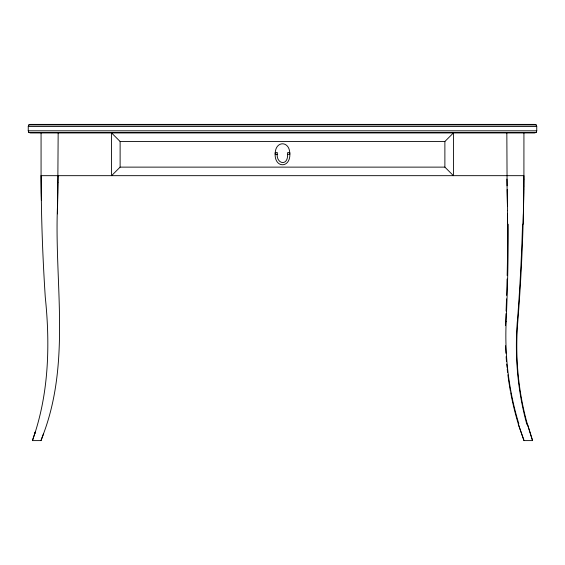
<?xml version="1.0" encoding="UTF-8"?>
<svg xmlns="http://www.w3.org/2000/svg" width="565" height="565" viewBox="0 0 565 565"><rect width="100%" height="100%" fill="white"/><g stroke="black" fill="none" stroke-linecap="round" stroke-linejoin="round"><path stroke-width="0.85" d="M523.91 179.049L523.932 132.945M57.609 203.414C53.894 280.198 71.155 359.658 43.547 433.708L40.984 440.608L32.438 440.608L35.489 431.427L32.438 440.608M523.861 186.012L523.932 175.673L41.068 175.673L41.068 132.945M523.91 179.183L523.826 189.494M523.783 192.976L523.84 186.196M57.658 199.939L57.496 213.867M523.734 196.458L523.797 189.706M57.588 203.103L57.708 196.458M523.677 199.939L523.755 193.209M57.637 199.643L57.771 192.976M523.698 196.719L523.55 206.896M57.701 196.189L57.99 182.53M523.642 200.229L523.48 210.378M57.764 192.736L58.16 132.945M523.402 213.867L523.501 207.242M523.423 210.745L523.155 224.213M57.99 182.375L58.16 175.673M523.345 214.255L523.077 224.672A1403.065 992.112 -90 0 1 517.731 322.403A211.557 149.598 90 0 0 526.778 422.048L532.562 440.608L524.016 440.608L519.03 426.271A225.795 159.662 -90 0 1 510.689 392.717M505.541 325.673L505.965 313.681M506.078 311.033L506.184 308.391A1416.434 1001.568 -90 0 0 506.523 298.885M287.62 154.309C288.044 167.176 275.275 163.673 277.38 152.599L275.233 152.599C273.608 168.794 291.392 168.794 289.767 152.599L287.62 152.599L287.62 154.309L289.767 154.309C290.276 140.304 274.724 140.304 275.233 154.309L277.38 154.309M34.755 433.708C49.028 389.723 50.017 342.8 45.271 297.162C43.102 263.721 41.704 230.23 41.301 196.719M28.25 126.532L28.787 124.929L30.39 124.392L534.61 124.392L536.213 124.929L536.75 126.532L536.75 130.805L536.213 132.408L534.61 132.945L30.39 132.945L28.787 132.408L28.25 130.805L28.25 126.532L536.75 126.532M40.984 440.608L43.547 433.708M120.119 167.127L111.573 175.673L111.573 132.945L120.119 141.49L444.881 141.49L453.427 132.945L453.427 175.673L444.881 167.127L120.119 167.127L120.119 141.49M28.787 124.929L536.213 124.929M28.25 130.805L536.75 130.805M28.787 132.408L536.213 132.408M524.016 440.608L518.303 424.181M532.562 440.608L527.435 424.181M41.358 200.229L41.245 193.209M506.925 179.049L507.462 206.557M507.095 185.829L506.84 132.945M507.165 189.494L507.497 210.018M41.266 196.458L41.068 175.673L41.217 192.976M507.476 210.378L507.617 223.754A1416.434 1001.568 -90 0 1 507.165 275.558M507.504 213.867L507.582 224.213M444.881 141.49L444.881 167.127M522.54 224.199A1403.404 997.818 -88.2 0 1 517.378 321.499M526.891 424.492A218.775 154.768 -88.2 0 1 517.321 321.492M508.203 224.234A1403.404 986.377 88.2 0 1 506.113 321.647M518.832 423.87A218.775 154.542 88.2 0 1 506.176 321.655M507.088 279.011A1416.434 1001.568 -90 0 1 506.636 295.431M510.393 391.107A225.795 159.662 -90 0 1 509.418 385.45M509.291 384.638A225.795 159.662 -90 0 1 507.886 374.835M507.589 372.363A225.795 159.662 -90 0 1 507.215 369.065M507.038 367.412A225.795 159.662 -90 0 1 506.713 364.1M506.494 361.607A225.795 159.662 -90 0 1 506.12 356.614M505.908 353.273A225.795 159.662 -90 0 1 505.569 345.738"/></g></svg>
